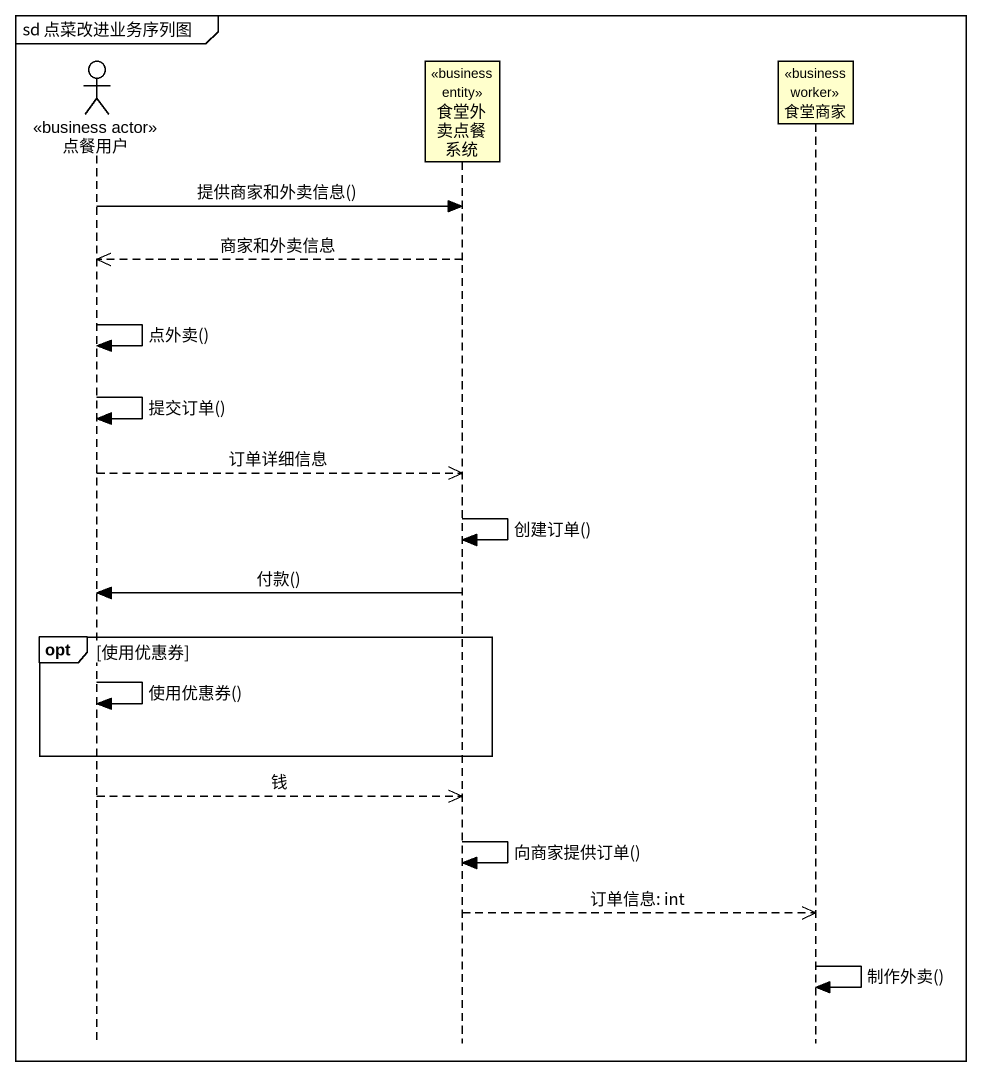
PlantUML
@startuml
mainframe sd 点菜改进业务序列图
hide footbox
actor 点餐用户 <<business actor>>
participant 食堂外卖点餐系统 <<business entity>>
participant 食堂商家 <<business worker>>

点餐用户 -> 食堂外卖点餐系统 : 提供商家和外卖信息()
食堂外卖点餐系统 -->> 点餐用户 : 商家和外卖信息
点餐用户 -> 点餐用户 : 点外卖()
点餐用户 -> 点餐用户 : 提交订单()
点餐用户 -->> 食堂外卖点餐系统 : 订单详细信息
食堂外卖点餐系统 -> 食堂外卖点餐系统 : 创建订单()
食堂外卖点餐系统 -> 点餐用户 : 付款()
opt 使用优惠券
  点餐用户 -> 点餐用户 : 使用优惠券()
end
点餐用户 -->> 食堂外卖点餐系统 : 钱
食堂外卖点餐系统 -> 食堂外卖点餐系统 : 向商家提供订单()
食堂外卖点餐系统 -->> 食堂商家 : 订单信息: int
食堂商家 -> 食堂商家 : 制作外卖()
@enduml
